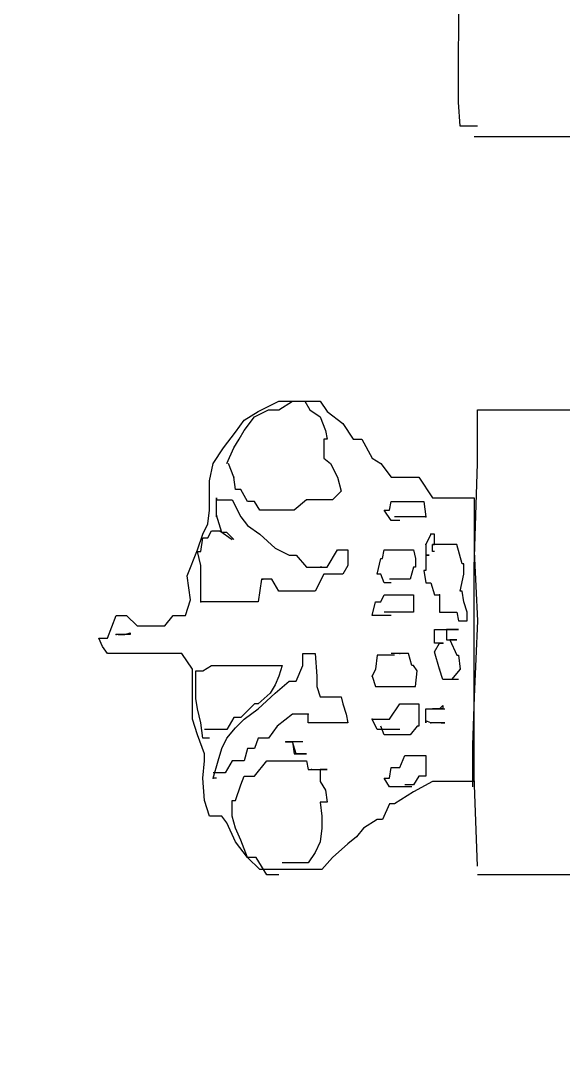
# Model space of a CAD drawing. Extents: x 730854 to 731444, y 4378581 to 4379608.
# Drawn here: x 730882.45 to 730885.58, y 4379430.69 to 4379436.73 of the extents above; entities that cross this region are included whole.
import ezdxf

# ---------------------------------------------------------------- set-up
doc = ezdxf.new("R2010")
doc.units = 0
doc.layers.get('0').update_dxf_attribs({"linetype": 'CONTINUOUS'})

msp = doc.modelspace()

# ---------------------------------------------------------------- linework, layer by layer
at = {"color": 0, "linetype": 'CONTINUOUS'}
for p, q in [((730884.98, 4379436.36), (730884.99, 4379439.22)), ((730884.98, 4379436.36), (730884.99, 4379439.22)), ((730884.98, 4379436.26), (730884.98, 4379436.36)), ((730884.98, 4379436.26), (730884.98, 4379436.36)), ((730884.99, 4379436.12), (730884.98, 4379436.26)), ((730884.99, 4379436.12), (730884.98, 4379436.26)), ((730885, 4379436.12), (730884.99, 4379436.12)), ((730885, 4379436.12), (730884.99, 4379436.12)), ((730885.04, 4379436.12), (730885, 4379436.12)), ((730885.04, 4379436.12), (730885, 4379436.12)), ((730885.09, 4379436.12), (730885.04, 4379436.12)), ((730885.09, 4379436.12), (730885.04, 4379436.12)), ((730885.26, 4379436.06), (730885.07, 4379436.06)), ((730885.26, 4379436.06), (730885.07, 4379436.06)), ((730885.57, 4379436.06), (730885.26, 4379436.06)), ((730885.57, 4379436.06), (730885.26, 4379436.06)), ((730886.18, 4379436.06), (730885.57, 4379436.06)), ((730886.18, 4379436.06), (730885.57, 4379436.06)), ((730883.82, 4379434.47), (730883.94, 4379434.53)), ((730883.82, 4379434.47), (730883.94, 4379434.53)), ((730883.94, 4379434.48), (730884.02, 4379434.53)), ((730883.94, 4379434.53), (730884.02, 4379434.53)), ((730883.94, 4379434.48), (730884.02, 4379434.53)), ((730883.94, 4379434.53), (730884.02, 4379434.53)), ((730884.02, 4379434.53), (730884.09, 4379434.53)), ((730884.02, 4379434.53), (730884.11, 4379434.53)), ((730884.02, 4379434.53), (730884.09, 4379434.53)), ((730884.02, 4379434.53), (730884.11, 4379434.53)), ((730884.09, 4379434.53), (730884.12, 4379434.48)), ((730884.09, 4379434.53), (730884.12, 4379434.48)), ((730884.11, 4379434.53), (730884.18, 4379434.53)), ((730884.11, 4379434.53), (730884.18, 4379434.53)), ((730884.18, 4379434.53), (730884.22, 4379434.47)), ((730884.18, 4379434.53), (730884.22, 4379434.47)), ((730883.74, 4379434.42), (730883.82, 4379434.47)), ((730883.74, 4379434.42), (730883.82, 4379434.47)), ((730883.74, 4379434.36), (730883.8, 4379434.44)), ((730883.74, 4379434.36), (730883.8, 4379434.44)), ((730883.8, 4379434.44), (730883.88, 4379434.48)), ((730883.8, 4379434.44), (730883.88, 4379434.48)), ((730883.88, 4379434.48), (730883.94, 4379434.48)), ((730883.88, 4379434.48), (730883.94, 4379434.48)), ((730884.12, 4379434.48), (730884.18, 4379434.44)), ((730884.12, 4379434.48), (730884.18, 4379434.44)), ((730884.18, 4379434.44), (730884.21, 4379434.36)), ((730884.18, 4379434.44), (730884.21, 4379434.36)), ((730884.22, 4379434.47), (730884.31, 4379434.4)), ((730884.22, 4379434.47), (730884.31, 4379434.4)), ((730885.09, 4379434.48), (730885.81, 4379434.48)), ((730885.09, 4379434.17), (730885.09, 4379434.48)), ((730885.09, 4379434.48), (730885.81, 4379434.48)), ((730885.09, 4379434.17), (730885.09, 4379434.48)), ((730883.69, 4379434.35), (730883.74, 4379434.42)), ((730883.69, 4379434.35), (730883.74, 4379434.42)), ((730884.31, 4379434.4), (730884.37, 4379434.31)), ((730884.31, 4379434.4), (730884.37, 4379434.31)), ((730883.62, 4379434.26), (730883.69, 4379434.35)), ((730883.62, 4379434.26), (730883.69, 4379434.35)), ((730883.71, 4379434.31), (730883.74, 4379434.36)), ((730883.71, 4379434.31), (730883.74, 4379434.36)), ((730884.21, 4379434.36), (730884.22, 4379434.31)), ((730884.21, 4379434.36), (730884.22, 4379434.31)), ((730883.56, 4379434.17), (730883.62, 4379434.26)), ((730883.56, 4379434.17), (730883.62, 4379434.26)), ((730883.64, 4379434.17), (730883.68, 4379434.26)), ((730883.64, 4379434.17), (730883.68, 4379434.26)), ((730883.68, 4379434.26), (730883.71, 4379434.31)), ((730883.68, 4379434.26), (730883.71, 4379434.31)), ((730884.22, 4379434.31), (730884.2, 4379434.31)), ((730884.2, 4379434.31), (730884.2, 4379434.2)), ((730884.22, 4379434.31), (730884.2, 4379434.31)), ((730884.2, 4379434.31), (730884.2, 4379434.2)), ((730884.37, 4379434.31), (730884.42, 4379434.31)), ((730884.37, 4379434.31), (730884.42, 4379434.31)), ((730884.42, 4379434.31), (730884.48, 4379434.2)), ((730884.42, 4379434.31), (730884.48, 4379434.2)), ((730884.2, 4379434.2), (730884.24, 4379434.17)), ((730884.2, 4379434.2), (730884.24, 4379434.17)), ((730884.48, 4379434.2), (730884.53, 4379434.17)), ((730884.48, 4379434.2), (730884.53, 4379434.17)), ((730883.54, 4379434.07), (730883.56, 4379434.17)), ((730883.54, 4379434.07), (730883.56, 4379434.17)), ((730883.68, 4379434.09), (730883.65, 4379434.17)), ((730883.68, 4379434.09), (730883.65, 4379434.17)), ((730884.24, 4379434.17), (730884.28, 4379434.09)), ((730884.24, 4379434.17), (730884.28, 4379434.09)), ((730884.53, 4379434.17), (730884.59, 4379434.09)), ((730884.53, 4379434.17), (730884.59, 4379434.09)), ((730885.07, 4379433.57), (730885.09, 4379434.17)), ((730885.07, 4379433.57), (730885.09, 4379434.17)), ((730883.69, 4379434.02), (730883.68, 4379434.09)), ((730883.69, 4379434.02), (730883.68, 4379434.09)), ((730884.28, 4379434.09), (730884.3, 4379434.01)), ((730884.28, 4379434.09), (730884.3, 4379434.01)), ((730884.59, 4379434.09), (730884.64, 4379434.09)), ((730884.59, 4379434.09), (730884.64, 4379434.09)), ((730884.64, 4379434.09), (730884.71, 4379434.09)), ((730884.64, 4379434.09), (730884.71, 4379434.09)), ((730884.71, 4379434.09), (730884.75, 4379434.09)), ((730884.71, 4379434.09), (730884.75, 4379434.09)), ((730884.75, 4379434.09), (730884.83, 4379433.97)), ((730884.75, 4379434.09), (730884.83, 4379433.97)), ((730883.54, 4379433.96), (730883.54, 4379434.07)), ((730883.54, 4379433.96), (730883.54, 4379434.07)), ((730883.72, 4379434.02), (730883.69, 4379434.02)), ((730883.72, 4379434.02), (730883.69, 4379434.02)), ((730883.76, 4379433.95), (730883.72, 4379434.02)), ((730883.76, 4379433.95), (730883.72, 4379434.02)), ((730883.54, 4379433.9), (730883.54, 4379433.96)), ((730883.54, 4379433.9), (730883.54, 4379433.96)), ((730883.58, 4379433.86), (730883.58, 4379433.97)), ((730883.58, 4379433.97), (730883.58, 4379433.96)), ((730883.58, 4379433.86), (730883.58, 4379433.97)), ((730883.58, 4379433.97), (730883.58, 4379433.96)), ((730883.58, 4379433.96), (730883.59, 4379433.96)), ((730883.58, 4379433.96), (730883.59, 4379433.96)), ((730883.59, 4379433.96), (730883.64, 4379433.96)), ((730883.59, 4379433.96), (730883.64, 4379433.96)), ((730883.64, 4379433.96), (730883.67, 4379433.96)), ((730883.64, 4379433.96), (730883.67, 4379433.96)), ((730883.67, 4379433.96), (730883.72, 4379433.86)), ((730883.67, 4379433.96), (730883.72, 4379433.86)), ((730884.1, 4379433.96), (730884.03, 4379433.9)), ((730884.1, 4379433.96), (730884.03, 4379433.9)), ((730884.15, 4379433.96), (730884.1, 4379433.96)), ((730884.15, 4379433.96), (730884.1, 4379433.96)), ((730884.21, 4379433.96), (730884.15, 4379433.96)), ((730884.21, 4379433.96), (730884.15, 4379433.96)), ((730884.25, 4379433.96), (730884.21, 4379433.96)), ((730884.25, 4379433.96), (730884.21, 4379433.96)), ((730884.3, 4379434.01), (730884.25, 4379433.96)), ((730884.3, 4379434.01), (730884.25, 4379433.96)), ((730884.83, 4379433.97), (730884.89, 4379433.97)), ((730884.83, 4379433.97), (730884.89, 4379433.97)), ((730884.89, 4379433.97), (730884.92, 4379433.97)), ((730884.89, 4379433.97), (730884.92, 4379433.97)), ((730884.92, 4379433.97), (730884.95, 4379433.97)), ((730884.92, 4379433.97), (730884.95, 4379433.97)), ((730884.95, 4379433.97), (730884.99, 4379433.97)), ((730884.95, 4379433.97), (730884.99, 4379433.97)), ((730884.99, 4379433.97), (730885.03, 4379433.97)), ((730884.99, 4379433.97), (730885.03, 4379433.97)), ((730885.03, 4379433.97), (730885.07, 4379433.97)), ((730885.03, 4379433.97), (730885.07, 4379433.97)), ((730885.07, 4379433.97), (730885.07, 4379433.66)), ((730885.07, 4379433.97), (730885.07, 4379433.66)), ((730883.53, 4379433.82), (730883.54, 4379433.9)), ((730883.53, 4379433.82), (730883.54, 4379433.9)), ((730883.8, 4379433.95), (730883.76, 4379433.95)), ((730883.8, 4379433.95), (730883.76, 4379433.95)), ((730883.83, 4379433.9), (730883.8, 4379433.95)), ((730883.83, 4379433.9), (730883.8, 4379433.95)), ((730883.88, 4379433.9), (730883.83, 4379433.9)), ((730883.88, 4379433.9), (730883.83, 4379433.9)), ((730883.93, 4379433.9), (730883.88, 4379433.9)), ((730883.93, 4379433.9), (730883.88, 4379433.9)), ((730884, 4379433.9), (730883.93, 4379433.9)), ((730884, 4379433.9), (730883.93, 4379433.9)), ((730884.03, 4379433.9), (730884, 4379433.9)), ((730884.03, 4379433.9), (730884, 4379433.9)), ((730884.59, 4379433.84), (730884.55, 4379433.9)), ((730884.55, 4379433.9), (730884.58, 4379433.9)), ((730884.59, 4379433.84), (730884.55, 4379433.9)), ((730884.55, 4379433.9), (730884.58, 4379433.9)), ((730884.58, 4379433.9), (730884.59, 4379433.95)), ((730884.58, 4379433.9), (730884.59, 4379433.95)), ((730884.59, 4379433.95), (730884.61, 4379433.95)), ((730884.59, 4379433.95), (730884.61, 4379433.95)), ((730884.61, 4379433.95), (730884.66, 4379433.95)), ((730884.61, 4379433.95), (730884.66, 4379433.95)), ((730884.66, 4379433.95), (730884.69, 4379433.95)), ((730884.66, 4379433.95), (730884.69, 4379433.95)), ((730884.69, 4379433.95), (730884.74, 4379433.95)), ((730884.69, 4379433.95), (730884.74, 4379433.95)), ((730884.74, 4379433.95), (730884.78, 4379433.95)), ((730884.74, 4379433.95), (730884.78, 4379433.95)), ((730884.78, 4379433.95), (730884.79, 4379433.86)), ((730884.78, 4379433.95), (730884.79, 4379433.86)), ((730883.61, 4379433.77), (730883.58, 4379433.87)), ((730883.58, 4379433.87), (730883.58, 4379433.86)), ((730883.61, 4379433.77), (730883.58, 4379433.87)), ((730883.58, 4379433.87), (730883.58, 4379433.86)), ((730883.72, 4379433.86), (730883.76, 4379433.81)), ((730883.72, 4379433.86), (730883.76, 4379433.81)), ((730884.61, 4379433.84), (730884.59, 4379433.84)), ((730884.61, 4379433.84), (730884.59, 4379433.84)), ((730884.67, 4379433.86), (730884.61, 4379433.86)), ((730884.67, 4379433.86), (730884.61, 4379433.86)), ((730884.64, 4379433.84), (730884.61, 4379433.84)), ((730884.64, 4379433.84), (730884.61, 4379433.84)), ((730884.72, 4379433.86), (730884.67, 4379433.86)), ((730884.72, 4379433.86), (730884.67, 4379433.86)), ((730884.75, 4379433.86), (730884.72, 4379433.86)), ((730884.75, 4379433.86), (730884.72, 4379433.86)), ((730884.79, 4379433.86), (730884.75, 4379433.86)), ((730884.79, 4379433.86), (730884.75, 4379433.86)), ((730883.5, 4379433.76), (730883.53, 4379433.82)), ((730883.5, 4379433.76), (730883.53, 4379433.82)), ((730883.53, 4379433.74), (730883.55, 4379433.78)), ((730883.53, 4379433.74), (730883.55, 4379433.78)), ((730883.55, 4379433.78), (730883.6, 4379433.78)), ((730883.55, 4379433.78), (730883.6, 4379433.78)), ((730883.6, 4379433.78), (730883.67, 4379433.73)), ((730883.6, 4379433.78), (730883.67, 4379433.73)), ((730883.76, 4379433.81), (730883.83, 4379433.76)), ((730883.76, 4379433.81), (730883.83, 4379433.76)), ((730883.47, 4379433.67), (730883.5, 4379433.76)), ((730883.47, 4379433.67), (730883.5, 4379433.76)), ((730883.49, 4379433.66), (730883.5, 4379433.74)), ((730883.49, 4379433.66), (730883.5, 4379433.74)), ((730883.5, 4379433.74), (730883.53, 4379433.74)), ((730883.5, 4379433.74), (730883.53, 4379433.74)), ((730883.64, 4379433.77), (730883.61, 4379433.77)), ((730883.64, 4379433.77), (730883.61, 4379433.77)), ((730883.68, 4379433.73), (730883.64, 4379433.77)), ((730883.68, 4379433.73), (730883.64, 4379433.77)), ((730883.83, 4379433.76), (730883.92, 4379433.68)), ((730883.83, 4379433.76), (730883.92, 4379433.68)), ((730884.82, 4379433.76), (730884.79, 4379433.7)), ((730884.82, 4379433.76), (730884.79, 4379433.7)), ((730884.84, 4379433.76), (730884.82, 4379433.76)), ((730884.84, 4379433.76), (730884.82, 4379433.76)), ((730884.84, 4379433.7), (730884.84, 4379433.76)), ((730884.84, 4379433.7), (730884.84, 4379433.76)), ((730883.41, 4379433.52), (730883.47, 4379433.67)), ((730883.41, 4379433.52), (730883.47, 4379433.67)), ((730883.49, 4379433.58), (730883.47, 4379433.66)), ((730883.47, 4379433.66), (730883.49, 4379433.66)), ((730883.49, 4379433.58), (730883.47, 4379433.66)), ((730883.47, 4379433.66), (730883.49, 4379433.66)), ((730883.92, 4379433.68), (730884, 4379433.64)), ((730883.92, 4379433.68), (730884, 4379433.64)), ((730884.22, 4379433.57), (730884.28, 4379433.67)), ((730884.22, 4379433.57), (730884.28, 4379433.67)), ((730884.28, 4379433.67), (730884.34, 4379433.67)), ((730884.28, 4379433.67), (730884.34, 4379433.67)), ((730884.34, 4379433.67), (730884.34, 4379433.58)), ((730884.34, 4379433.67), (730884.34, 4379433.58)), ((730884.54, 4379433.62), (730884.55, 4379433.67)), ((730884.54, 4379433.62), (730884.55, 4379433.67)), ((730884.55, 4379433.67), (730884.61, 4379433.67)), ((730884.55, 4379433.67), (730884.61, 4379433.67)), ((730884.61, 4379433.67), (730884.64, 4379433.67)), ((730884.61, 4379433.67), (730884.64, 4379433.67)), ((730884.64, 4379433.67), (730884.68, 4379433.67)), ((730884.64, 4379433.67), (730884.68, 4379433.67)), ((730884.68, 4379433.67), (730884.72, 4379433.67)), ((730884.68, 4379433.67), (730884.72, 4379433.67)), ((730884.72, 4379433.67), (730884.73, 4379433.62)), ((730884.72, 4379433.67), (730884.73, 4379433.62)), ((730884.79, 4379433.7), (730884.79, 4379433.64)), ((730884.79, 4379433.7), (730884.79, 4379433.64)), ((730884.83, 4379433.66), (730884.83, 4379433.7)), ((730884.83, 4379433.7), (730884.84, 4379433.7)), ((730884.84, 4379433.7), (730884.83, 4379433.7)), ((730884.83, 4379433.66), (730884.83, 4379433.7)), ((730884.83, 4379433.7), (730884.84, 4379433.7)), ((730884.84, 4379433.7), (730884.83, 4379433.7)), ((730884.84, 4379433.66), (730884.83, 4379433.66)), ((730884.84, 4379433.66), (730884.83, 4379433.66)), ((730884.9, 4379433.7), (730884.84, 4379433.7)), ((730884.9, 4379433.7), (730884.84, 4379433.7)), ((730884.92, 4379433.7), (730884.9, 4379433.7)), ((730884.92, 4379433.7), (730884.9, 4379433.7)), ((730884.94, 4379433.7), (730884.92, 4379433.7)), ((730884.94, 4379433.7), (730884.92, 4379433.7)), ((730884.97, 4379433.7), (730884.94, 4379433.7)), ((730884.97, 4379433.7), (730884.94, 4379433.7)), ((730885, 4379433.59), (730884.97, 4379433.7)), ((730885, 4379433.59), (730884.97, 4379433.7)), ((730885.07, 4379433.66), (730885.09, 4379433.26)), ((730885.07, 4379433.66), (730885.09, 4379433.26)), ((730884, 4379433.64), (730884.04, 4379433.64)), ((730884, 4379433.64), (730884.04, 4379433.64)), ((730884.04, 4379433.64), (730884.1, 4379433.57)), ((730884.04, 4379433.64), (730884.1, 4379433.57)), ((730884.51, 4379433.53), (730884.53, 4379433.62)), ((730884.51, 4379433.53), (730884.53, 4379433.62)), ((730884.53, 4379433.62), (730884.54, 4379433.62)), ((730884.53, 4379433.62), (730884.54, 4379433.62)), ((730884.73, 4379433.62), (730884.73, 4379433.57)), ((730884.73, 4379433.62), (730884.73, 4379433.57)), ((730884.79, 4379433.64), (730884.81, 4379433.64)), ((730884.81, 4379433.64), (730884.79, 4379433.64)), ((730884.79, 4379433.64), (730884.79, 4379433.55)), ((730884.79, 4379433.64), (730884.81, 4379433.64)), ((730884.81, 4379433.64), (730884.79, 4379433.64)), ((730884.79, 4379433.64), (730884.79, 4379433.55)), ((730885.01, 4379433.59), (730885, 4379433.59)), ((730885.01, 4379433.59), (730885, 4379433.59)), ((730885.01, 4379433.53), (730885.01, 4379433.59)), ((730885.01, 4379433.53), (730885.01, 4379433.59)), ((730883.49, 4379433.48), (730883.49, 4379433.58)), ((730883.49, 4379433.48), (730883.49, 4379433.58)), ((730884.1, 4379433.57), (730884.14, 4379433.57)), ((730884.1, 4379433.57), (730884.14, 4379433.57)), ((730884.14, 4379433.57), (730884.18, 4379433.57)), ((730884.14, 4379433.57), (730884.18, 4379433.57)), ((730884.2, 4379433.53), (730884.15, 4379433.43)), ((730884.2, 4379433.53), (730884.15, 4379433.43)), ((730884.18, 4379433.57), (730884.19, 4379433.57)), ((730884.19, 4379433.57), (730884.18, 4379433.57)), ((730884.18, 4379433.57), (730884.19, 4379433.57)), ((730884.18, 4379433.57), (730884.19, 4379433.57)), ((730884.19, 4379433.57), (730884.18, 4379433.57)), ((730884.18, 4379433.57), (730884.19, 4379433.57)), ((730884.19, 4379433.57), (730884.22, 4379433.57)), ((730884.19, 4379433.57), (730884.22, 4379433.57)), ((730884.21, 4379433.53), (730884.2, 4379433.53)), ((730884.21, 4379433.53), (730884.2, 4379433.53)), ((730884.22, 4379433.53), (730884.21, 4379433.53)), ((730884.22, 4379433.53), (730884.21, 4379433.53)), ((730884.28, 4379433.53), (730884.22, 4379433.53)), ((730884.28, 4379433.53), (730884.22, 4379433.53)), ((730884.31, 4379433.53), (730884.28, 4379433.53)), ((730884.31, 4379433.53), (730884.28, 4379433.53)), ((730884.34, 4379433.58), (730884.31, 4379433.53)), ((730884.34, 4379433.58), (730884.31, 4379433.53)), ((730884.53, 4379433.53), (730884.51, 4379433.53)), ((730884.53, 4379433.53), (730884.51, 4379433.53)), ((730884.55, 4379433.48), (730884.53, 4379433.53)), ((730884.55, 4379433.48), (730884.53, 4379433.53)), ((730884.72, 4379433.57), (730884.7, 4379433.5)), ((730884.72, 4379433.57), (730884.7, 4379433.5)), ((730884.73, 4379433.57), (730884.72, 4379433.57)), ((730884.73, 4379433.57), (730884.72, 4379433.57)), ((730884.79, 4379433.55), (730884.78, 4379433.55)), ((730884.78, 4379433.55), (730884.79, 4379433.48)), ((730884.79, 4379433.55), (730884.78, 4379433.55)), ((730884.78, 4379433.55), (730884.79, 4379433.48)), ((730884.99, 4379433.43), (730885.01, 4379433.53)), ((730884.99, 4379433.43), (730885.01, 4379433.53)), ((730885.07, 4379432.36), (730885.07, 4379433.57)), ((730885.07, 4379432.36), (730885.07, 4379433.57)), ((730883.43, 4379433.38), (730883.41, 4379433.52)), ((730883.43, 4379433.38), (730883.41, 4379433.52)), ((730883.49, 4379433.37), (730883.49, 4379433.48)), ((730883.49, 4379433.37), (730883.49, 4379433.48)), ((730883.84, 4379433.5), (730883.82, 4379433.37)), ((730883.84, 4379433.5), (730883.82, 4379433.37)), ((730883.87, 4379433.5), (730883.84, 4379433.5)), ((730883.84, 4379433.5), (730883.85, 4379433.5)), ((730883.85, 4379433.5), (730883.84, 4379433.5)), ((730883.87, 4379433.5), (730883.84, 4379433.5)), ((730883.84, 4379433.5), (730883.85, 4379433.5)), ((730883.85, 4379433.5), (730883.84, 4379433.5)), ((730883.9, 4379433.5), (730883.87, 4379433.5)), ((730883.9, 4379433.5), (730883.87, 4379433.5)), ((730883.94, 4379433.43), (730883.9, 4379433.5)), ((730883.94, 4379433.43), (730883.9, 4379433.5)), ((730884.59, 4379433.48), (730884.55, 4379433.48)), ((730884.59, 4379433.48), (730884.55, 4379433.48)), ((730884.62, 4379433.5), (730884.58, 4379433.5)), ((730884.62, 4379433.5), (730884.58, 4379433.5)), ((730884.64, 4379433.5), (730884.62, 4379433.5)), ((730884.64, 4379433.5), (730884.62, 4379433.5)), ((730884.7, 4379433.5), (730884.64, 4379433.5)), ((730884.7, 4379433.5), (730884.64, 4379433.5)), ((730884.79, 4379433.48), (730884.82, 4379433.48)), ((730884.79, 4379433.48), (730884.82, 4379433.48)), ((730884.82, 4379433.48), (730884.84, 4379433.41)), ((730884.82, 4379433.48), (730884.84, 4379433.41)), ((730884, 4379433.43), (730883.94, 4379433.43)), ((730884, 4379433.43), (730883.94, 4379433.43)), ((730884.04, 4379433.43), (730884, 4379433.43)), ((730884.04, 4379433.43), (730884, 4379433.43)), ((730884.1, 4379433.43), (730884.04, 4379433.43)), ((730884.1, 4379433.43), (730884.04, 4379433.43)), ((730884.13, 4379433.43), (730884.1, 4379433.43)), ((730884.13, 4379433.43), (730884.1, 4379433.43)), ((730884.15, 4379433.43), (730884.13, 4379433.43)), ((730884.15, 4379433.43), (730884.13, 4379433.43)), ((730884.53, 4379433.37), (730884.55, 4379433.41)), ((730884.53, 4379433.37), (730884.55, 4379433.41)), ((730884.55, 4379433.41), (730884.61, 4379433.41)), ((730884.55, 4379433.41), (730884.61, 4379433.41)), ((730884.61, 4379433.41), (730884.64, 4379433.41)), ((730884.61, 4379433.41), (730884.64, 4379433.41)), ((730884.64, 4379433.41), (730884.7, 4379433.41)), ((730884.64, 4379433.41), (730884.7, 4379433.41)), ((730884.7, 4379433.41), (730884.72, 4379433.41)), ((730884.7, 4379433.41), (730884.72, 4379433.41)), ((730884.72, 4379433.41), (730884.72, 4379433.31)), ((730884.72, 4379433.41), (730884.72, 4379433.31)), ((730884.84, 4379433.41), (730884.87, 4379433.41)), ((730884.84, 4379433.41), (730884.87, 4379433.41)), ((730884.87, 4379433.41), (730884.87, 4379433.31)), ((730884.87, 4379433.41), (730884.87, 4379433.31)), ((730885, 4379433.43), (730884.99, 4379433.43)), ((730885, 4379433.43), (730884.99, 4379433.43)), ((730885.01, 4379433.37), (730885, 4379433.43)), ((730885.01, 4379433.37), (730885, 4379433.43)), ((730883.4, 4379433.29), (730883.43, 4379433.38)), ((730883.4, 4379433.29), (730883.43, 4379433.38)), ((730883.53, 4379433.37), (730883.49, 4379433.37)), ((730883.53, 4379433.37), (730883.49, 4379433.37)), ((730883.59, 4379433.37), (730883.53, 4379433.37)), ((730883.59, 4379433.37), (730883.53, 4379433.37)), ((730883.67, 4379433.37), (730883.59, 4379433.37)), ((730883.67, 4379433.37), (730883.59, 4379433.37)), ((730883.76, 4379433.37), (730883.67, 4379433.37)), ((730883.76, 4379433.37), (730883.67, 4379433.37)), ((730883.82, 4379433.37), (730883.76, 4379433.37)), ((730883.82, 4379433.37), (730883.76, 4379433.37)), ((730884.48, 4379433.29), (730884.5, 4379433.37)), ((730884.48, 4379433.29), (730884.5, 4379433.37)), ((730884.5, 4379433.37), (730884.53, 4379433.37)), ((730884.5, 4379433.37), (730884.53, 4379433.37)), ((730885.03, 4379433.31), (730885.01, 4379433.37)), ((730885.03, 4379433.31), (730885.01, 4379433.37)), ((730882.95, 4379433.16), (730883, 4379433.29)), ((730882.95, 4379433.16), (730883, 4379433.29)), ((730883, 4379433.29), (730883.02, 4379433.29)), ((730883, 4379433.29), (730883.02, 4379433.29)), ((730883.02, 4379433.29), (730883.06, 4379433.29)), ((730883.02, 4379433.29), (730883.06, 4379433.29)), ((730883.06, 4379433.29), (730883.12, 4379433.23)), ((730883.06, 4379433.29), (730883.12, 4379433.23)), ((730883.28, 4379433.23), (730883.33, 4379433.29)), ((730883.28, 4379433.23), (730883.33, 4379433.29)), ((730883.33, 4379433.29), (730883.37, 4379433.29)), ((730883.33, 4379433.29), (730883.37, 4379433.29)), ((730883.37, 4379433.29), (730883.4, 4379433.29)), ((730883.37, 4379433.29), (730883.4, 4379433.29)), ((730884.51, 4379433.29), (730884.48, 4379433.29)), ((730884.51, 4379433.29), (730884.48, 4379433.29)), ((730884.54, 4379433.29), (730884.51, 4379433.29)), ((730884.54, 4379433.29), (730884.51, 4379433.29)), ((730884.59, 4379433.29), (730884.54, 4379433.29)), ((730884.59, 4379433.29), (730884.54, 4379433.29)), ((730884.62, 4379433.31), (730884.55, 4379433.31)), ((730884.62, 4379433.31), (730884.55, 4379433.31)), ((730884.66, 4379433.31), (730884.62, 4379433.31)), ((730884.66, 4379433.31), (730884.62, 4379433.31)), ((730884.7, 4379433.31), (730884.66, 4379433.31)), ((730884.7, 4379433.31), (730884.66, 4379433.31)), ((730884.72, 4379433.31), (730884.7, 4379433.31)), ((730884.72, 4379433.31), (730884.7, 4379433.31)), ((730884.87, 4379433.31), (730884.9, 4379433.31)), ((730884.87, 4379433.31), (730884.9, 4379433.31)), ((730884.9, 4379433.31), (730884.93, 4379433.31)), ((730884.9, 4379433.31), (730884.93, 4379433.31)), ((730884.93, 4379433.31), (730884.97, 4379433.31)), ((730884.93, 4379433.31), (730884.97, 4379433.31)), ((730884.97, 4379433.31), (730884.98, 4379433.26)), ((730884.97, 4379433.31), (730884.98, 4379433.26)), ((730885.03, 4379433.26), (730885.03, 4379433.31)), ((730885.03, 4379433.26), (730885.03, 4379433.31)), ((730883.12, 4379433.23), (730883.17, 4379433.23)), ((730883.12, 4379433.23), (730883.17, 4379433.23)), ((730883.17, 4379433.23), (730883.28, 4379433.23)), ((730883.17, 4379433.23), (730883.28, 4379433.23)), ((730884.98, 4379433.26), (730885, 4379433.26)), ((730884.98, 4379433.26), (730885, 4379433.26)), ((730885, 4379433.26), (730885.02, 4379433.26)), ((730885, 4379433.26), (730885.02, 4379433.26)), ((730885.02, 4379433.26), (730885.03, 4379433.26)), ((730885.02, 4379433.26), (730885.03, 4379433.26)), ((730885.09, 4379433.26), (730885.07, 4379432.82)), ((730885.09, 4379433.26), (730885.07, 4379432.82)), ((730883.02, 4379433.18), (730883, 4379433.18)), ((730883.02, 4379433.18), (730883, 4379433.18)), ((730883.01, 4379433.18), (730883.02, 4379433.18)), ((730883.01, 4379433.18), (730883.02, 4379433.18)), ((730883.02, 4379433.18), (730883.03, 4379433.18)), ((730883.04, 4379433.18), (730883.02, 4379433.18)), ((730883.02, 4379433.18), (730883.03, 4379433.18)), ((730883.04, 4379433.18), (730883.02, 4379433.18)), ((730883.03, 4379433.18), (730883.05, 4379433.18)), ((730883.03, 4379433.18), (730883.05, 4379433.18)), ((730883.08, 4379433.18), (730883.04, 4379433.18)), ((730883.08, 4379433.18), (730883.04, 4379433.18)), ((730883.05, 4379433.18), (730883.08, 4379433.19)), ((730883.05, 4379433.18), (730883.08, 4379433.19)), ((730883.08, 4379433.19), (730883.08, 4379433.18)), ((730883.08, 4379433.19), (730883.08, 4379433.18)), ((730884.84, 4379433.13), (730884.84, 4379433.21)), ((730884.84, 4379433.21), (730884.87, 4379433.21)), ((730884.84, 4379433.13), (730884.84, 4379433.21)), ((730884.84, 4379433.21), (730884.87, 4379433.21)), ((730884.87, 4379433.21), (730884.89, 4379433.21)), ((730884.87, 4379433.21), (730884.89, 4379433.21)), ((730884.89, 4379433.21), (730884.91, 4379433.21)), ((730884.89, 4379433.21), (730884.91, 4379433.21)), ((730884.91, 4379433.21), (730884.95, 4379433.21)), ((730884.93, 4379433.21), (730884.91, 4379433.21)), ((730884.91, 4379433.21), (730884.91, 4379433.15)), ((730884.91, 4379433.21), (730884.95, 4379433.21)), ((730884.93, 4379433.21), (730884.91, 4379433.21)), ((730884.91, 4379433.21), (730884.91, 4379433.15)), ((730884.95, 4379433.21), (730884.93, 4379433.21)), ((730884.95, 4379433.21), (730884.93, 4379433.21)), ((730884.95, 4379433.21), (730884.98, 4379433.21)), ((730884.98, 4379433.21), (730884.95, 4379433.21)), ((730884.95, 4379433.21), (730884.98, 4379433.21)), ((730884.98, 4379433.21), (730884.95, 4379433.21)), ((730882.92, 4379433.11), (730882.9, 4379433.16)), ((730882.9, 4379433.16), (730882.92, 4379433.16)), ((730882.92, 4379433.11), (730882.9, 4379433.16)), ((730882.9, 4379433.16), (730882.92, 4379433.16)), ((730882.92, 4379433.16), (730882.95, 4379433.16)), ((730882.92, 4379433.16), (730882.95, 4379433.16)), ((730882.95, 4379433.07), (730882.92, 4379433.11)), ((730882.95, 4379433.07), (730882.92, 4379433.11)), ((730884.84, 4379433.08), (730884.87, 4379433.13)), ((730884.87, 4379433.13), (730884.84, 4379433.13)), ((730884.84, 4379433.08), (730884.87, 4379433.13)), ((730884.87, 4379433.13), (730884.84, 4379433.13)), ((730884.87, 4379433.13), (730884.89, 4379433.13)), ((730884.89, 4379433.13), (730884.87, 4379433.13)), ((730884.87, 4379433.13), (730884.89, 4379433.13)), ((730884.89, 4379433.13), (730884.87, 4379433.13)), ((730884.91, 4379433.15), (730884.94, 4379433.15)), ((730884.91, 4379433.15), (730884.94, 4379433.15)), ((730884.93, 4379433.15), (730884.97, 4379433.06)), ((730884.94, 4379433.15), (730884.93, 4379433.15)), ((730884.93, 4379433.15), (730884.97, 4379433.06)), ((730884.94, 4379433.15), (730884.93, 4379433.15)), ((730884.94, 4379433.15), (730884.97, 4379433.15)), ((730884.97, 4379433.15), (730884.94, 4379433.15)), ((730884.94, 4379433.15), (730884.97, 4379433.15)), ((730884.97, 4379433.15), (730884.94, 4379433.15)), ((730883.01, 4379433.07), (730882.95, 4379433.07)), ((730883.01, 4379433.07), (730882.95, 4379433.07)), ((730883.03, 4379433.07), (730883.01, 4379433.07)), ((730883.03, 4379433.07), (730883.01, 4379433.07)), ((730883.09, 4379433.07), (730883.03, 4379433.07)), ((730883.09, 4379433.07), (730883.03, 4379433.07)), ((730883.13, 4379433.07), (730883.09, 4379433.07)), ((730883.13, 4379433.07), (730883.09, 4379433.07)), ((730883.19, 4379433.07), (730883.13, 4379433.07)), ((730883.19, 4379433.07), (730883.13, 4379433.07)), ((730883.26, 4379433.07), (730883.19, 4379433.07)), ((730883.26, 4379433.07), (730883.19, 4379433.07)), ((730883.28, 4379433.07), (730883.26, 4379433.07)), ((730883.28, 4379433.07), (730883.26, 4379433.07)), ((730883.3, 4379433.07), (730883.28, 4379433.07)), ((730883.3, 4379433.07), (730883.28, 4379433.07)), ((730883.38, 4379433.07), (730883.3, 4379433.07)), ((730883.38, 4379433.07), (730883.3, 4379433.07)), ((730883.44, 4379432.98), (730883.38, 4379433.07)), ((730883.44, 4379432.98), (730883.38, 4379433.07)), ((730884.08, 4379433), (730884.08, 4379433.07)), ((730884.08, 4379433.07), (730884.1, 4379433.07)), ((730884.08, 4379433), (730884.08, 4379433.07)), ((730884.08, 4379433.07), (730884.1, 4379433.07)), ((730884.1, 4379433.07), (730884.14, 4379433.07)), ((730884.1, 4379433.07), (730884.14, 4379433.07)), ((730884.14, 4379433.07), (730884.15, 4379433.07)), ((730884.14, 4379433.07), (730884.15, 4379433.07)), ((730884.15, 4379433.07), (730884.16, 4379432.94)), ((730884.15, 4379433.07), (730884.16, 4379432.94)), ((730884.51, 4379433.06), (730884.5, 4379432.98)), ((730884.51, 4379433.06), (730884.5, 4379432.98)), ((730884.55, 4379433.06), (730884.51, 4379433.06)), ((730884.55, 4379433.06), (730884.51, 4379433.06)), ((730884.61, 4379433.06), (730884.55, 4379433.06)), ((730884.61, 4379433.06), (730884.55, 4379433.06)), ((730884.61, 4379433.07), (730884.59, 4379433.07)), ((730884.61, 4379433.07), (730884.59, 4379433.07)), ((730884.64, 4379433.07), (730884.61, 4379433.07)), ((730884.64, 4379433.07), (730884.61, 4379433.07)), ((730884.69, 4379433.07), (730884.64, 4379433.07)), ((730884.69, 4379433.07), (730884.64, 4379433.07)), ((730884.71, 4379433), (730884.69, 4379433.07)), ((730884.71, 4379433), (730884.69, 4379433.07)), ((730884.87, 4379432.98), (730884.84, 4379433.08)), ((730884.87, 4379432.98), (730884.84, 4379433.08)), ((730884.97, 4379433.06), (730884.98, 4379433.06)), ((730884.97, 4379433.06), (730884.98, 4379433.06)), ((730884.98, 4379433.06), (730884.99, 4379432.98)), ((730884.98, 4379433.06), (730884.99, 4379432.98)), ((730883.5, 4379432.97), (730883.55, 4379433)), ((730883.5, 4379432.97), (730883.55, 4379433)), ((730883.55, 4379433), (730883.65, 4379433)), ((730883.55, 4379433), (730883.65, 4379433)), ((730883.65, 4379433), (730883.74, 4379433)), ((730883.65, 4379433), (730883.74, 4379433)), ((730883.74, 4379433), (730883.76, 4379433)), ((730883.74, 4379433), (730883.76, 4379433)), ((730883.76, 4379433), (730883.82, 4379433)), ((730883.76, 4379433), (730883.82, 4379433)), ((730883.82, 4379433), (730883.9, 4379433)), ((730883.82, 4379433), (730883.9, 4379433)), ((730883.9, 4379433), (730883.94, 4379433)), ((730883.9, 4379433), (730883.94, 4379433)), ((730883.94, 4379433), (730883.96, 4379433)), ((730883.96, 4379433), (730883.94, 4379432.94)), ((730883.94, 4379433), (730883.96, 4379433)), ((730883.96, 4379433), (730883.94, 4379432.94)), ((730884.04, 4379432.91), (730884.08, 4379433)), ((730884.04, 4379432.91), (730884.08, 4379433)), ((730884.72, 4379433), (730884.71, 4379433)), ((730884.72, 4379433), (730884.71, 4379433)), ((730884.74, 4379432.97), (730884.72, 4379433)), ((730884.74, 4379432.97), (730884.72, 4379433)), ((730883.44, 4379432.92), (730883.44, 4379432.98)), ((730883.44, 4379432.92), (730883.44, 4379432.98)), ((730883.46, 4379432.89), (730883.46, 4379432.97)), ((730883.46, 4379432.97), (730883.5, 4379432.97)), ((730883.46, 4379432.89), (730883.46, 4379432.97)), ((730883.46, 4379432.97), (730883.5, 4379432.97)), ((730883.94, 4379432.94), (730883.92, 4379432.89)), ((730883.94, 4379432.94), (730883.92, 4379432.89)), ((730884.16, 4379432.94), (730884.16, 4379432.88)), ((730884.16, 4379432.94), (730884.16, 4379432.88)), ((730884.5, 4379432.98), (730884.48, 4379432.94)), ((730884.5, 4379432.98), (730884.48, 4379432.94)), ((730884.48, 4379432.94), (730884.5, 4379432.88)), ((730884.48, 4379432.94), (730884.5, 4379432.88)), ((730884.73, 4379432.88), (730884.74, 4379432.97)), ((730884.73, 4379432.88), (730884.74, 4379432.97)), ((730884.89, 4379432.92), (730884.87, 4379432.98)), ((730884.89, 4379432.92), (730884.87, 4379432.98)), ((730884.99, 4379432.98), (730884.94, 4379432.92)), ((730884.99, 4379432.98), (730884.94, 4379432.92)), ((730883.44, 4379432.87), (730883.44, 4379432.92)), ((730883.44, 4379432.87), (730883.44, 4379432.92)), ((730883.44, 4379432.75), (730883.44, 4379432.87)), ((730883.44, 4379432.75), (730883.44, 4379432.87)), ((730883.46, 4379432.81), (730883.46, 4379432.89)), ((730883.46, 4379432.81), (730883.46, 4379432.89)), ((730883.92, 4379432.89), (730883.89, 4379432.84)), ((730883.92, 4379432.89), (730883.89, 4379432.84)), ((730883.92, 4379432.84), (730884, 4379432.91)), ((730883.92, 4379432.84), (730884, 4379432.91)), ((730884, 4379432.91), (730884.04, 4379432.91)), ((730884, 4379432.91), (730884.04, 4379432.91)), ((730884.16, 4379432.88), (730884.18, 4379432.82)), ((730884.16, 4379432.88), (730884.18, 4379432.82)), ((730884.5, 4379432.88), (730884.51, 4379432.88)), ((730884.5, 4379432.88), (730884.51, 4379432.88)), ((730884.51, 4379432.88), (730884.54, 4379432.88)), ((730884.51, 4379432.88), (730884.54, 4379432.88)), ((730884.54, 4379432.88), (730884.58, 4379432.88)), ((730884.54, 4379432.88), (730884.58, 4379432.88)), ((730884.58, 4379432.88), (730884.62, 4379432.88)), ((730884.58, 4379432.88), (730884.62, 4379432.88)), ((730884.62, 4379432.88), (730884.64, 4379432.88)), ((730884.62, 4379432.88), (730884.64, 4379432.88)), ((730884.64, 4379432.88), (730884.7, 4379432.88)), ((730884.64, 4379432.88), (730884.7, 4379432.88)), ((730884.7, 4379432.88), (730884.72, 4379432.88)), ((730884.7, 4379432.88), (730884.72, 4379432.88)), ((730884.72, 4379432.88), (730884.73, 4379432.88)), ((730884.72, 4379432.88), (730884.73, 4379432.88)), ((730884.92, 4379432.92), (730884.89, 4379432.92)), ((730884.91, 4379432.92), (730884.89, 4379432.92)), ((730884.92, 4379432.92), (730884.89, 4379432.92)), ((730884.91, 4379432.92), (730884.89, 4379432.92)), ((730884.94, 4379432.92), (730884.91, 4379432.92)), ((730884.94, 4379432.92), (730884.91, 4379432.92)), ((730884.98, 4379432.92), (730884.92, 4379432.92)), ((730884.98, 4379432.92), (730884.92, 4379432.92)), ((730883.47, 4379432.75), (730883.46, 4379432.81)), ((730883.47, 4379432.75), (730883.46, 4379432.81)), ((730883.89, 4379432.84), (730883.82, 4379432.78)), ((730883.82, 4379432.75), (730883.92, 4379432.84)), ((730883.89, 4379432.84), (730883.82, 4379432.78)), ((730883.82, 4379432.75), (730883.92, 4379432.84)), ((730884.18, 4379432.82), (730884.2, 4379432.82)), ((730884.18, 4379432.82), (730884.2, 4379432.82)), ((730884.2, 4379432.82), (730884.25, 4379432.82)), ((730884.2, 4379432.82), (730884.25, 4379432.82)), ((730884.25, 4379432.82), (730884.3, 4379432.82)), ((730884.25, 4379432.82), (730884.3, 4379432.82)), ((730884.3, 4379432.82), (730884.31, 4379432.78)), ((730884.3, 4379432.82), (730884.31, 4379432.78)), ((730885.07, 4379432.82), (730885.06, 4379432.54)), ((730885.07, 4379432.82), (730885.06, 4379432.54)), ((730883.44, 4379432.69), (730883.44, 4379432.75)), ((730883.44, 4379432.69), (730883.44, 4379432.75)), ((730883.49, 4379432.67), (730883.47, 4379432.75)), ((730883.49, 4379432.67), (730883.47, 4379432.75)), ((730883.8, 4379432.78), (730883.72, 4379432.7)), ((730883.8, 4379432.78), (730883.72, 4379432.7)), ((730883.74, 4379432.69), (730883.82, 4379432.75)), ((730883.74, 4379432.69), (730883.82, 4379432.75)), ((730883.82, 4379432.78), (730883.8, 4379432.78)), ((730883.82, 4379432.78), (730883.8, 4379432.78)), ((730884.31, 4379432.78), (730884.33, 4379432.72)), ((730884.31, 4379432.78), (730884.33, 4379432.72)), ((730884.58, 4379432.69), (730884.64, 4379432.78)), ((730884.58, 4379432.69), (730884.64, 4379432.78)), ((730884.64, 4379432.78), (730884.67, 4379432.78)), ((730884.64, 4379432.78), (730884.67, 4379432.78)), ((730884.67, 4379432.78), (730884.72, 4379432.78)), ((730884.67, 4379432.78), (730884.72, 4379432.78)), ((730884.72, 4379432.78), (730884.73, 4379432.78)), ((730884.72, 4379432.78), (730884.73, 4379432.78)), ((730884.73, 4379432.78), (730884.74, 4379432.78)), ((730884.73, 4379432.78), (730884.74, 4379432.78)), ((730884.74, 4379432.78), (730884.75, 4379432.78)), ((730884.74, 4379432.78), (730884.75, 4379432.78)), ((730884.75, 4379432.78), (730884.75, 4379432.65)), ((730884.75, 4379432.78), (730884.75, 4379432.65)), ((730884.79, 4379432.67), (730884.79, 4379432.75)), ((730884.79, 4379432.75), (730884.81, 4379432.75)), ((730884.79, 4379432.67), (730884.79, 4379432.75)), ((730884.79, 4379432.75), (730884.81, 4379432.75)), ((730884.81, 4379432.75), (730884.82, 4379432.75)), ((730884.81, 4379432.75), (730884.82, 4379432.75)), ((730884.82, 4379432.75), (730884.83, 4379432.75)), ((730884.82, 4379432.75), (730884.83, 4379432.75)), ((730884.83, 4379432.75), (730884.87, 4379432.75)), ((730884.84, 4379432.75), (730884.83, 4379432.75)), ((730884.83, 4379432.75), (730884.88, 4379432.75)), ((730884.83, 4379432.75), (730884.87, 4379432.75)), ((730884.84, 4379432.75), (730884.83, 4379432.75)), ((730884.83, 4379432.75), (730884.88, 4379432.75)), ((730884.87, 4379432.75), (730884.84, 4379432.75)), ((730884.87, 4379432.75), (730884.84, 4379432.75)), ((730884.87, 4379432.75), (730884.89, 4379432.77)), ((730884.87, 4379432.75), (730884.89, 4379432.77)), ((730884.88, 4379432.75), (730884.87, 4379432.75)), ((730884.88, 4379432.75), (730884.87, 4379432.75)), ((730884.89, 4379432.75), (730884.88, 4379432.75)), ((730884.88, 4379432.75), (730884.9, 4379432.75)), ((730884.89, 4379432.75), (730884.88, 4379432.75)), ((730884.88, 4379432.75), (730884.9, 4379432.75)), ((730884.89, 4379432.77), (730884.89, 4379432.75)), ((730884.89, 4379432.77), (730884.89, 4379432.75)), ((730883.47, 4379432.6), (730883.44, 4379432.69)), ((730883.47, 4379432.6), (730883.44, 4379432.69)), ((730883.68, 4379432.7), (730883.64, 4379432.63)), ((730883.68, 4379432.7), (730883.64, 4379432.63)), ((730883.72, 4379432.7), (730883.68, 4379432.7)), ((730883.72, 4379432.7), (730883.68, 4379432.7)), ((730883.69, 4379432.64), (730883.74, 4379432.69)), ((730883.69, 4379432.64), (730883.74, 4379432.69)), ((730884.02, 4379432.72), (730883.93, 4379432.65)), ((730884.02, 4379432.72), (730883.93, 4379432.65)), ((730884.09, 4379432.72), (730884.02, 4379432.72)), ((730884.09, 4379432.72), (730884.02, 4379432.72)), ((730884.11, 4379432.72), (730884.09, 4379432.72)), ((730884.11, 4379432.72), (730884.09, 4379432.72)), ((730884.11, 4379432.67), (730884.11, 4379432.72)), ((730884.11, 4379432.67), (730884.11, 4379432.72)), ((730884.33, 4379432.72), (730884.34, 4379432.67)), ((730884.33, 4379432.72), (730884.34, 4379432.67)), ((730884.51, 4379432.63), (730884.48, 4379432.69)), ((730884.48, 4379432.69), (730884.51, 4379432.69)), ((730884.51, 4379432.63), (730884.48, 4379432.69)), ((730884.48, 4379432.69), (730884.51, 4379432.69)), ((730884.51, 4379432.69), (730884.58, 4379432.69)), ((730884.51, 4379432.69), (730884.58, 4379432.69)), ((730883.5, 4379432.58), (730883.49, 4379432.67)), ((730883.5, 4379432.58), (730883.49, 4379432.67)), ((730883.53, 4379432.63), (730883.51, 4379432.63)), ((730883.53, 4379432.63), (730883.51, 4379432.63)), ((730883.58, 4379432.63), (730883.53, 4379432.63)), ((730883.58, 4379432.63), (730883.53, 4379432.63)), ((730883.61, 4379432.63), (730883.58, 4379432.63)), ((730883.61, 4379432.63), (730883.58, 4379432.63)), ((730883.64, 4379432.63), (730883.61, 4379432.63)), ((730883.64, 4379432.63), (730883.61, 4379432.63)), ((730883.64, 4379432.58), (730883.69, 4379432.64)), ((730883.64, 4379432.58), (730883.69, 4379432.64)), ((730883.93, 4379432.65), (730883.88, 4379432.58)), ((730883.93, 4379432.65), (730883.88, 4379432.58)), ((730884.13, 4379432.67), (730884.11, 4379432.67)), ((730884.13, 4379432.67), (730884.11, 4379432.67)), ((730884.16, 4379432.67), (730884.13, 4379432.67)), ((730884.16, 4379432.67), (730884.13, 4379432.67)), ((730884.22, 4379432.67), (730884.16, 4379432.67)), ((730884.22, 4379432.67), (730884.16, 4379432.67)), ((730884.28, 4379432.67), (730884.22, 4379432.67)), ((730884.28, 4379432.67), (730884.22, 4379432.67)), ((730884.33, 4379432.67), (730884.28, 4379432.67)), ((730884.33, 4379432.67), (730884.28, 4379432.67)), ((730884.34, 4379432.67), (730884.33, 4379432.67)), ((730884.34, 4379432.67), (730884.33, 4379432.67)), ((730884.58, 4379432.63), (730884.51, 4379432.63)), ((730884.58, 4379432.63), (730884.51, 4379432.63)), ((730884.55, 4379432.6), (730884.53, 4379432.65)), ((730884.55, 4379432.6), (730884.53, 4379432.65)), ((730884.64, 4379432.63), (730884.58, 4379432.63)), ((730884.64, 4379432.63), (730884.58, 4379432.63)), ((730884.74, 4379432.65), (730884.7, 4379432.6)), ((730884.74, 4379432.65), (730884.7, 4379432.6)), ((730884.75, 4379432.65), (730884.74, 4379432.65)), ((730884.75, 4379432.65), (730884.74, 4379432.65)), ((730884.82, 4379432.67), (730884.79, 4379432.68)), ((730884.79, 4379432.68), (730884.79, 4379432.67)), ((730884.82, 4379432.67), (730884.79, 4379432.68)), ((730884.79, 4379432.68), (730884.79, 4379432.67)), ((730884.84, 4379432.67), (730884.82, 4379432.67)), ((730884.84, 4379432.67), (730884.82, 4379432.67)), ((730884.89, 4379432.67), (730884.84, 4379432.67)), ((730884.89, 4379432.67), (730884.84, 4379432.67)), ((730884.88, 4379432.67), (730884.9, 4379432.67)), ((730884.88, 4379432.67), (730884.9, 4379432.67)), ((730884.9, 4379432.67), (730884.89, 4379432.67)), ((730884.9, 4379432.67), (730884.89, 4379432.67)), ((730883.51, 4379432.49), (730883.47, 4379432.6)), ((730883.51, 4379432.49), (730883.47, 4379432.6)), ((730883.54, 4379432.58), (730883.5, 4379432.58)), ((730883.54, 4379432.58), (730883.5, 4379432.58)), ((730883.61, 4379432.52), (730883.64, 4379432.58)), ((730883.61, 4379432.52), (730883.64, 4379432.58)), ((730883.82, 4379432.58), (730883.8, 4379432.52)), ((730883.82, 4379432.58), (730883.8, 4379432.52)), ((730883.88, 4379432.58), (730883.82, 4379432.58)), ((730883.88, 4379432.58), (730883.82, 4379432.58)), ((730884.61, 4379432.6), (730884.55, 4379432.6)), ((730884.61, 4379432.6), (730884.55, 4379432.6)), ((730884.64, 4379432.6), (730884.61, 4379432.6)), ((730884.64, 4379432.6), (730884.61, 4379432.6)), ((730884.7, 4379432.6), (730884.64, 4379432.6)), ((730884.7, 4379432.6), (730884.64, 4379432.6)), ((730883.59, 4379432.45), (730883.61, 4379432.52)), ((730883.59, 4379432.45), (730883.61, 4379432.52)), ((730883.76, 4379432.52), (730883.74, 4379432.45)), ((730883.76, 4379432.52), (730883.74, 4379432.45)), ((730883.8, 4379432.52), (730883.76, 4379432.52)), ((730883.8, 4379432.52), (730883.76, 4379432.52)), ((730884, 4379432.56), (730883.98, 4379432.56)), ((730883.98, 4379432.56), (730884, 4379432.56)), ((730884, 4379432.56), (730883.98, 4379432.56)), ((730883.98, 4379432.56), (730884, 4379432.56)), ((730884.03, 4379432.56), (730884, 4379432.56)), ((730884, 4379432.56), (730884.02, 4379432.56)), ((730884.03, 4379432.56), (730884, 4379432.56)), ((730884, 4379432.56), (730884.02, 4379432.56)), ((730884.02, 4379432.56), (730884.03, 4379432.49)), ((730884.04, 4379432.49), (730884.02, 4379432.56)), ((730884.02, 4379432.56), (730884.03, 4379432.49)), ((730884.04, 4379432.49), (730884.02, 4379432.56)), ((730884.08, 4379432.56), (730884.03, 4379432.56)), ((730884.08, 4379432.56), (730884.03, 4379432.56)), ((730885.06, 4379432.54), (730885.06, 4379432.3)), ((730885.06, 4379432.54), (730885.06, 4379432.3)), ((730883.5, 4379432.35), (730883.51, 4379432.45)), ((730883.5, 4379432.35), (730883.51, 4379432.45)), ((730883.51, 4379432.45), (730883.51, 4379432.49)), ((730883.51, 4379432.45), (730883.51, 4379432.49)), ((730883.56, 4379432.35), (730883.59, 4379432.45)), ((730883.56, 4379432.35), (730883.59, 4379432.45)), ((730883.67, 4379432.45), (730883.63, 4379432.38)), ((730883.67, 4379432.45), (730883.63, 4379432.38)), ((730883.72, 4379432.45), (730883.67, 4379432.45)), ((730883.72, 4379432.45), (730883.67, 4379432.45)), ((730883.74, 4379432.45), (730883.72, 4379432.45)), ((730883.74, 4379432.45), (730883.72, 4379432.45)), ((730883.8, 4379432.36), (730883.87, 4379432.45)), ((730883.8, 4379432.36), (730883.87, 4379432.45)), ((730883.87, 4379432.45), (730883.92, 4379432.45)), ((730883.87, 4379432.45), (730883.92, 4379432.45)), ((730883.92, 4379432.45), (730884, 4379432.45)), ((730883.92, 4379432.45), (730884, 4379432.45)), ((730884, 4379432.45), (730884.02, 4379432.45)), ((730884, 4379432.45), (730884.02, 4379432.45)), ((730884.02, 4379432.45), (730884.08, 4379432.45)), ((730884.02, 4379432.45), (730884.08, 4379432.45)), ((730884.03, 4379432.49), (730884.08, 4379432.49)), ((730884.03, 4379432.49), (730884.08, 4379432.49)), ((730884.08, 4379432.49), (730884.04, 4379432.49)), ((730884.08, 4379432.49), (730884.04, 4379432.49)), ((730884.08, 4379432.49), (730884.1, 4379432.49)), ((730884.1, 4379432.49), (730884.08, 4379432.49)), ((730884.08, 4379432.49), (730884.1, 4379432.49)), ((730884.1, 4379432.49), (730884.08, 4379432.49)), ((730884.08, 4379432.45), (730884.1, 4379432.45)), ((730884.08, 4379432.45), (730884.1, 4379432.45)), ((730884.1, 4379432.45), (730884.11, 4379432.4)), ((730884.1, 4379432.45), (730884.11, 4379432.4)), ((730884.64, 4379432.41), (730884.67, 4379432.48)), ((730884.64, 4379432.41), (730884.67, 4379432.48)), ((730884.67, 4379432.48), (730884.7, 4379432.48)), ((730884.67, 4379432.48), (730884.7, 4379432.48)), ((730884.7, 4379432.48), (730884.73, 4379432.48)), ((730884.7, 4379432.48), (730884.73, 4379432.48)), ((730884.73, 4379432.48), (730884.78, 4379432.48)), ((730884.73, 4379432.48), (730884.78, 4379432.48)), ((730884.78, 4379432.48), (730884.79, 4379432.48)), ((730884.78, 4379432.48), (730884.79, 4379432.48)), ((730884.79, 4379432.48), (730884.79, 4379432.41)), ((730884.79, 4379432.48), (730884.79, 4379432.41)), ((730884.11, 4379432.4), (730884.13, 4379432.4)), ((730884.11, 4379432.4), (730884.13, 4379432.4)), ((730884.13, 4379432.4), (730884.16, 4379432.4)), ((730884.13, 4379432.4), (730884.16, 4379432.4)), ((730884.16, 4379432.4), (730884.2, 4379432.4)), ((730884.16, 4379432.4), (730884.2, 4379432.4)), ((730884.21, 4379432.4), (730884.18, 4379432.4)), ((730884.18, 4379432.4), (730884.18, 4379432.33)), ((730884.21, 4379432.4), (730884.18, 4379432.4)), ((730884.18, 4379432.4), (730884.18, 4379432.33)), ((730884.2, 4379432.4), (730884.22, 4379432.4)), ((730884.2, 4379432.4), (730884.22, 4379432.4)), ((730884.22, 4379432.4), (730884.21, 4379432.4)), ((730884.22, 4379432.4), (730884.21, 4379432.4)), ((730884.58, 4379432.35), (730884.59, 4379432.41)), ((730884.58, 4379432.35), (730884.59, 4379432.41)), ((730884.59, 4379432.41), (730884.64, 4379432.41)), ((730884.59, 4379432.41), (730884.64, 4379432.41)), ((730884.79, 4379432.41), (730884.79, 4379432.36)), ((730884.79, 4379432.41), (730884.79, 4379432.36)), ((730883.51, 4379432.22), (730883.5, 4379432.35)), ((730883.51, 4379432.22), (730883.5, 4379432.35)), ((730883.6, 4379432.38), (730883.56, 4379432.38)), ((730883.6, 4379432.38), (730883.56, 4379432.38)), ((730883.58, 4379432.35), (730883.56, 4379432.35)), ((730883.58, 4379432.35), (730883.56, 4379432.35)), ((730883.63, 4379432.38), (730883.6, 4379432.38)), ((730883.63, 4379432.38), (730883.6, 4379432.38)), ((730883.72, 4379432.31), (730883.74, 4379432.36)), ((730883.72, 4379432.31), (730883.74, 4379432.36)), ((730883.74, 4379432.36), (730883.8, 4379432.36)), ((730883.74, 4379432.36), (730883.8, 4379432.36)), ((730884.18, 4379432.33), (730884.21, 4379432.28)), ((730884.18, 4379432.33), (730884.21, 4379432.28)), ((730884.58, 4379432.3), (730884.55, 4379432.35)), ((730884.55, 4379432.35), (730884.58, 4379432.35)), ((730884.58, 4379432.3), (730884.55, 4379432.35)), ((730884.55, 4379432.35), (730884.58, 4379432.35)), ((730884.75, 4379432.36), (730884.72, 4379432.31)), ((730884.75, 4379432.36), (730884.72, 4379432.31)), ((730884.83, 4379432.33), (730884.72, 4379432.27)), ((730884.83, 4379432.33), (730884.72, 4379432.27)), ((730884.79, 4379432.36), (730884.75, 4379432.36)), ((730884.79, 4379432.36), (730884.75, 4379432.36)), ((730884.9, 4379432.33), (730884.83, 4379432.33)), ((730884.9, 4379432.33), (730884.83, 4379432.33)), ((730884.97, 4379432.33), (730884.9, 4379432.33)), ((730884.97, 4379432.33), (730884.9, 4379432.33)), ((730884.98, 4379432.33), (730884.97, 4379432.33)), ((730884.98, 4379432.33), (730884.97, 4379432.33)), ((730885.02, 4379432.33), (730884.98, 4379432.33)), ((730885.02, 4379432.33), (730884.98, 4379432.33)), ((730885.07, 4379432.33), (730885.02, 4379432.33)), ((730885.07, 4379432.33), (730885.02, 4379432.33)), ((730885.09, 4379431.84), (730885.07, 4379432.36)), ((730885.09, 4379431.84), (730885.07, 4379432.36)), ((730883.69, 4379432.22), (730883.72, 4379432.31)), ((730883.69, 4379432.22), (730883.72, 4379432.31)), ((730884.21, 4379432.28), (730884.22, 4379432.21)), ((730884.21, 4379432.28), (730884.22, 4379432.21)), ((730884.62, 4379432.3), (730884.58, 4379432.3)), ((730884.62, 4379432.3), (730884.58, 4379432.3)), ((730884.72, 4379432.27), (730884.61, 4379432.2)), ((730884.72, 4379432.27), (730884.61, 4379432.2)), ((730884.64, 4379432.3), (730884.62, 4379432.3)), ((730884.64, 4379432.3), (730884.62, 4379432.3)), ((730884.71, 4379432.3), (730884.64, 4379432.3)), ((730884.71, 4379432.3), (730884.64, 4379432.3)), ((730884.72, 4379432.31), (730884.67, 4379432.31)), ((730884.72, 4379432.31), (730884.67, 4379432.31)), ((730883.54, 4379432.13), (730883.51, 4379432.22)), ((730883.54, 4379432.13), (730883.51, 4379432.22)), ((730883.67, 4379432.13), (730883.67, 4379432.22)), ((730883.67, 4379432.22), (730883.69, 4379432.22)), ((730883.67, 4379432.13), (730883.67, 4379432.22)), ((730883.67, 4379432.22), (730883.69, 4379432.22)), ((730884.22, 4379432.21), (730884.18, 4379432.21)), ((730884.18, 4379432.21), (730884.19, 4379432.13)), ((730884.22, 4379432.21), (730884.18, 4379432.21)), ((730884.18, 4379432.21), (730884.19, 4379432.13)), ((730884.58, 4379432.2), (730884.54, 4379432.11)), ((730884.58, 4379432.2), (730884.54, 4379432.11)), ((730884.61, 4379432.2), (730884.58, 4379432.2)), ((730884.61, 4379432.2), (730884.58, 4379432.2)), ((730883.56, 4379432.13), (730883.54, 4379432.13)), ((730883.56, 4379432.13), (730883.54, 4379432.13)), ((730883.61, 4379432.13), (730883.56, 4379432.13)), ((730883.61, 4379432.13), (730883.56, 4379432.13)), ((730883.64, 4379432.09), (730883.61, 4379432.13)), ((730883.64, 4379432.09), (730883.61, 4379432.13)), ((730883.69, 4379431.98), (730883.64, 4379432.09)), ((730883.69, 4379431.98), (730883.64, 4379432.09)), ((730883.69, 4379432.06), (730883.67, 4379432.13)), ((730883.69, 4379432.06), (730883.67, 4379432.13)), ((730884.19, 4379432.13), (730884.19, 4379432.06)), ((730884.19, 4379432.13), (730884.19, 4379432.06)), ((730884.51, 4379432.11), (730884.43, 4379432.06)), ((730884.51, 4379432.11), (730884.43, 4379432.06)), ((730884.54, 4379432.11), (730884.51, 4379432.11)), ((730884.54, 4379432.11), (730884.51, 4379432.11)), ((730883.72, 4379431.99), (730883.69, 4379432.06)), ((730883.72, 4379431.99), (730883.69, 4379432.06)), ((730884.19, 4379432.06), (730884.18, 4379431.98)), ((730884.19, 4379432.06), (730884.18, 4379431.98)), ((730884.43, 4379432.06), (730884.39, 4379432.01)), ((730884.43, 4379432.06), (730884.39, 4379432.01)), ((730883.76, 4379431.89), (730883.69, 4379431.98)), ((730883.76, 4379431.89), (730883.69, 4379431.98)), ((730883.76, 4379431.89), (730883.72, 4379431.99)), ((730883.76, 4379431.89), (730883.72, 4379431.99)), ((730884.18, 4379431.98), (730884.15, 4379431.92)), ((730884.18, 4379431.98), (730884.15, 4379431.92)), ((730884.34, 4379431.97), (730884.25, 4379431.89)), ((730884.34, 4379431.97), (730884.25, 4379431.89)), ((730884.39, 4379432.01), (730884.34, 4379431.97)), ((730884.39, 4379432.01), (730884.34, 4379431.97)), ((730884.15, 4379431.92), (730884.11, 4379431.86)), ((730884.15, 4379431.92), (730884.11, 4379431.86)), ((730883.81, 4379431.89), (730883.76, 4379431.89)), ((730883.83, 4379431.82), (730883.76, 4379431.89)), ((730883.81, 4379431.89), (730883.76, 4379431.89)), ((730883.83, 4379431.82), (730883.76, 4379431.89)), ((730883.87, 4379431.79), (730883.81, 4379431.89)), ((730883.87, 4379431.79), (730883.81, 4379431.89)), ((730884.02, 4379431.86), (730883.96, 4379431.86)), ((730884.02, 4379431.86), (730883.96, 4379431.86)), ((730884.08, 4379431.86), (730884.02, 4379431.86)), ((730884.08, 4379431.86), (730884.02, 4379431.86)), ((730884.11, 4379431.86), (730884.08, 4379431.86)), ((730884.11, 4379431.86), (730884.08, 4379431.86)), ((730884.25, 4379431.89), (730884.19, 4379431.82)), ((730884.25, 4379431.89), (730884.19, 4379431.82)), ((730883.91, 4379431.82), (730883.83, 4379431.82)), ((730883.91, 4379431.82), (730883.83, 4379431.82)), ((730883.94, 4379431.79), (730883.87, 4379431.79)), ((730883.94, 4379431.79), (730883.87, 4379431.79)), ((730884, 4379431.82), (730883.91, 4379431.82)), ((730884, 4379431.82), (730883.91, 4379431.82)), ((730884.08, 4379431.82), (730884, 4379431.82)), ((730884.08, 4379431.82), (730884, 4379431.82)), ((730884.19, 4379431.82), (730884.08, 4379431.82)), ((730884.19, 4379431.82), (730884.08, 4379431.82)), ((730885.19, 4379431.79), (730885.09, 4379431.79)), ((730885.19, 4379431.79), (730885.09, 4379431.79)), ((730885.54, 4379431.79), (730885.19, 4379431.79)), ((730885.54, 4379431.79), (730885.19, 4379431.79)), ((730885.82, 4379431.79), (730885.54, 4379431.79)), ((730885.82, 4379431.79), (730885.54, 4379431.79))]:
    msp.add_line(p, q, dxfattribs=at)
for p in [(730883.68, 4379434.09), (730883.68, 4379434.09), (730884.79, 4379433.86), (730884.79, 4379433.86), (730884.82, 4379433.76), (730884.82, 4379433.76), (730884.79, 4379433.7), (730884.79, 4379433.7), (730884.87, 4379433.41), (730884.87, 4379433.41), (730883.49, 4379433.37), (730883.49, 4379433.37), (730883, 4379433.18), (730883, 4379433.18), (730884.89, 4379433.13), (730884.89, 4379433.13), (730884.64, 4379433.07), (730884.64, 4379433.07), (730884.48, 4379432.94), (730884.48, 4379432.94), (730884.87, 4379432.98), (730884.87, 4379432.98), (730884.99, 4379432.98), (730884.99, 4379432.98), (730884.11, 4379432.72), (730884.11, 4379432.72), (730884.48, 4379432.69), (730884.48, 4379432.69), (730884.82, 4379432.67), (730884.82, 4379432.67), (730883.98, 4379432.56), (730883.98, 4379432.56), (730884.13, 4379432.4), (730884.13, 4379432.4), (730883.56, 4379432.35), (730883.56, 4379432.35)]:
    msp.add_point(p, dxfattribs=at)

# ---------------------------------------------------------------- meshes
mesh = msp.add_polyface(dxfattribs=at)
corners = [(730854.5, 4378581), (730854.5, 4378581), (730854.5, 4378771.9618), (731162.5, 4378581), (730854.5, 4378946.4935), (731444, 4378581), (730854.5, 4379607.5), (731444, 4379242.0065), (731444, 4379607.5)]
mesh.append_faces([[corners[k] for k in face] for face in [(0, 1, 3, 2), (2, 3, 5, 4), (4, 5, 7, 6), (6, 7, 8, 8)]], dxfattribs={"vtx0": -1, "vtx2": -1, "color": 0})
mesh = msp.add_polyface(dxfattribs=at)
corners = [(730864.5, 4379421), (730864.5, 4379421), (730864.5, 4379595.2713), (731145.58, 4379421), (730864.5, 4379601.5), (731145.58, 4379427.2287), (731145.58, 4379601.5)]
mesh.append_faces([[corners[k] for k in face] for face in [(0, 1, 3, 2), (2, 3, 5, 4), (4, 5, 6, 6)]], dxfattribs={"vtx0": -1, "vtx2": -1, "color": 0})

doc.saveas('drawing.dxf')
